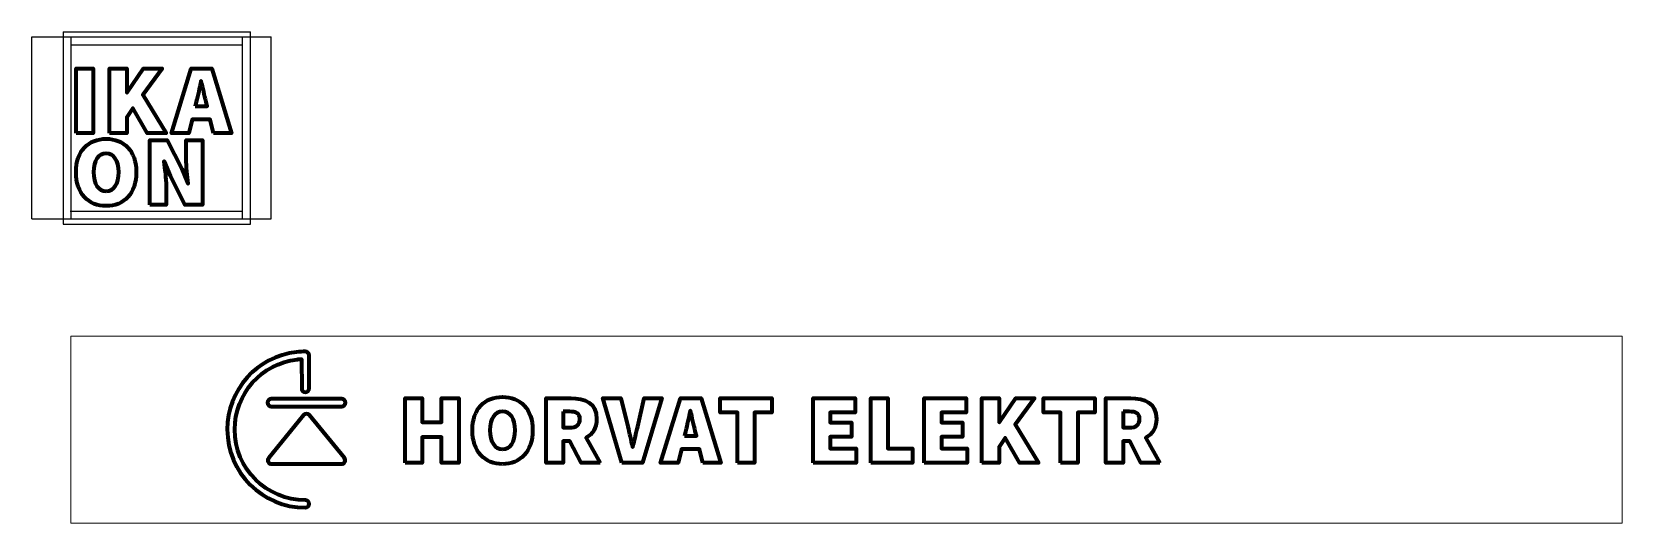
# Model space of a CAD drawing. Header units: centimetres. Extents: x -75 to 2980, y -600 to 345.
import ezdxf

# ---------------------------------------------------------------- set-up
doc = ezdxf.new("R2010")
doc.units = ezdxf.units.CM
doc.layers.add('komp_okvir', color=7, linetype='CONTINUOUS', true_color=0xffffff)
for name, color, linetype, lineweight, true_color in [('okvir', 1, 'CONTINUOUS', 25, 0xff0000), ('slova', 7, 'CONTINUOUS', 25, 0x000000), ('znak', 7, 'CONTINUOUS', 25, 0x000000)]:
    doc.layers.add(name, color=color, linetype=linetype, lineweight=lineweight, true_color=true_color)

msp = doc.modelspace()

# ---------------------------------------------------------------- linework, layer by layer
at = {"layer": 'komp_okvir', "color": 250, "lineweight": 20, "true_color": 0x545454}
msp.add_lwpolyline([(0, -600), (2980, -600), (2980, -240), (0, -240), (0, -600)], close=True, dxfattribs=at)
at = {"layer": 'okvir'}
for p, q in [((-15, 345), (345, 345)), ((-15, 345), (-15, -25)), ((345, -25), (345, 345)), ((-75, -15), (-75, 335)), ((-75, 335), (385, 335)), ((0, 335), (0, -15)), ((0, 320), (330, 320)), ((330, -15), (330, 335)), ((385, -15), (385, 335)), ((-1, 0), (330, 0)), ((-75, -15), (385, -15)), ((-15, -25), (345, -25))]:
    msp.add_line(p, q, dxfattribs=at)
at = {"layer": 'slova', "color": 250, "lineweight": 100, "true_color": 0x545454}
for points, knots in [([(10, 150), (10, 150), (42.9, 150), (42.9, 150), (42.9, 150), (42.9, 150), (42.9, 274.4), (42.9, 274.4), (42.9, 274.4), (42.9, 274.4), (10, 274.4), (10, 274.4), (10, 274.4), (10, 274.4), (10, 150), (10, 150)], [0, 0, 0, 0, 0.2, 0.2, 0.2, 0.2, 0.4, 0.4, 0.4, 0.4, 0.6, 0.6, 0.6, 0.6, 1, 1, 1, 1]), ([(74.5, 150), (74.5, 150), (107.4, 150), (107.4, 150), (107.4, 150), (107.4, 150), (107.4, 181), (107.4, 181), (107.4, 181), (107.4, 181), (119.3, 197.9), (119.3, 197.9), (119.3, 197.9), (119.3, 197.9), (146.8, 150), (146.8, 150), (146.8, 150), (146.8, 150), (182.8, 150), (182.8, 150), (182.8, 150), (182.8, 150), (138.4, 223.9), (138.4, 223.9), (138.4, 223.9), (138.4, 223.9), (175.6, 274.4), (175.6, 274.4), (175.6, 274.4), (175.6, 274.4), (139.6, 274.4), (139.6, 274.4), (139.6, 274.4), (139.6, 274.4), (108.2, 228.1), (108.2, 228.1), (108.2, 228.1), (108.2, 228.1), (107.4, 228.1), (107.4, 228.1), (107.4, 228.1), (107.4, 228.1), (107.4, 274.4), (107.4, 274.4), (107.4, 274.4), (107.4, 274.4), (74.5, 274.4), (74.5, 274.4), (74.5, 274.4), (74.5, 274.4), (74.5, 150), (74.5, 150)], [0, 0, 0, 0, 0.071429, 0.071429, 0.071429, 0.071429, 0.142857, 0.142857, 0.142857, 0.142857, 0.214286, 0.214286, 0.214286, 0.214286, 0.285714, 0.285714, 0.285714, 0.285714, 0.357143, 0.357143, 0.357143, 0.357143, 0.428571, 0.428571, 0.428571, 0.428571, 0.5, 0.5, 0.5, 0.5, 0.571429, 0.571429, 0.571429, 0.571429, 0.642857, 0.642857, 0.642857, 0.642857, 0.714286, 0.714286, 0.714286, 0.714286, 0.785714, 0.785714, 0.785714, 0.785714, 0.857143, 0.857143, 0.857143, 0.857143, 1, 1, 1, 1]), ([(274, 150), (274, 150), (308.8, 150), (308.8, 150), (308.8, 150), (308.8, 150), (270.9, 274.4), (270.9, 274.4), (270.9, 274.4), (270.9, 274.4), (231.1, 274.4), (231.1, 274.4), (231.1, 274.4), (231.1, 274.4), (193.2, 150), (193.2, 150), (193.2, 150), (193.2, 150), (226.9, 150), (226.9, 150), (226.9, 150), (226.9, 150), (233, 176.4), (233, 176.4), (233, 176.4), (233, 176.4), (267.8, 176.4), (267.8, 176.4), (267.8, 176.4), (267.8, 176.4), (274, 150), (274, 150)], [0, 0, 0, 0, 0.111111, 0.111111, 0.111111, 0.111111, 0.222222, 0.222222, 0.222222, 0.222222, 0.333333, 0.333333, 0.333333, 0.333333, 0.444444, 0.444444, 0.444444, 0.444444, 0.555556, 0.555556, 0.555556, 0.555556, 0.666667, 0.666667, 0.666667, 0.666667, 0.777778, 0.777778, 0.777778, 0.777778, 1, 1, 1, 1]), ([(238.9, 201.9), (238.9, 201.9), (241, 210.5), (241, 210.5), (241, 210.5), (244.1, 222.4), (247.2, 237.3), (249.8, 250), (249.8, 250), (249.8, 250), (250.6, 250), (250.6, 250), (250.6, 250), (253.7, 237.5), (256.7, 222.4), (259.8, 210.5), (259.8, 210.5), (259.8, 210.5), (261.9, 201.9), (261.9, 201.9), (261.9, 201.9), (261.9, 201.9), (238.9, 201.9), (238.9, 201.9)], [0, 0, 0, 0, 0.142857, 0.142857, 0.142857, 0.142857, 0.285714, 0.285714, 0.285714, 0.285714, 0.428571, 0.428571, 0.428571, 0.428571, 0.571429, 0.571429, 0.571429, 0.571429, 0.714286, 0.714286, 0.714286, 0.714286, 1, 1, 1, 1]), ([(67.8, 10), (102.2, 10), (125.6, 34.2), (125.6, 75.1), (125.6, 75.1), (125.6, 115.9), (102.2, 139.1), (67.8, 139.1), (67.8, 139.1), (33.3, 139.1), (9.9, 116.1), (9.9, 75.1), (9.9, 75.1), (9.9, 34.2), (33.3, 10), (67.8, 10)], [0, 0, 0, 0, 0.2, 0.2, 0.2, 0.2, 0.4, 0.4, 0.4, 0.4, 0.6, 0.6, 0.6, 0.6, 1, 1, 1, 1]), ([(151.6, 12.3), (151.6, 12.3), (183, 12.3), (183, 12.3), (183, 12.3), (183, 12.3), (183, 48.3), (183, 48.3), (183, 48.3), (183, 63.7), (180.4, 81.7), (178.8, 95.8), (178.8, 95.8), (178.8, 95.8), (179.6, 95.8), (179.6, 95.8), (179.6, 95.8), (179.6, 95.8), (191.5, 68.1), (191.5, 68.1), (191.5, 68.1), (191.5, 68.1), (219.1, 12.3), (219.1, 12.3), (219.1, 12.3), (219.1, 12.3), (252.7, 12.3), (252.7, 12.3), (252.7, 12.3), (252.7, 12.3), (252.7, 136.8), (252.7, 136.8), (252.7, 136.8), (252.7, 136.8), (221.4, 136.8), (221.4, 136.8), (221.4, 136.8), (221.4, 136.8), (221.4, 100.8), (221.4, 100.8), (221.4, 100.8), (221.4, 85.5), (224, 66.7), (225.6, 53.3), (225.6, 53.3), (225.6, 53.3), (224.8, 53.3), (224.8, 53.3), (224.8, 53.3), (224.8, 53.3), (212.9, 81.3), (212.9, 81.3), (212.9, 81.3), (212.9, 81.3), (185.3, 136.8), (185.3, 136.8), (185.3, 136.8), (185.3, 136.8), (151.6, 136.8), (151.6, 136.8), (151.6, 136.8), (151.6, 136.8), (151.6, 12.3), (151.6, 12.3)], [0, 0, 0, 0, 0.058824, 0.058824, 0.058824, 0.058824, 0.117647, 0.117647, 0.117647, 0.117647, 0.176471, 0.176471, 0.176471, 0.176471, 0.235294, 0.235294, 0.235294, 0.235294, 0.294118, 0.294118, 0.294118, 0.294118, 0.352941, 0.352941, 0.352941, 0.352941, 0.411765, 0.411765, 0.411765, 0.411765, 0.470588, 0.470588, 0.470588, 0.470588, 0.529412, 0.529412, 0.529412, 0.529412, 0.588235, 0.588235, 0.588235, 0.588235, 0.647059, 0.647059, 0.647059, 0.647059, 0.705882, 0.705882, 0.705882, 0.705882, 0.764706, 0.764706, 0.764706, 0.764706, 0.823529, 0.823529, 0.823529, 0.823529, 0.882353, 0.882353, 0.882353, 0.882353, 1, 1, 1, 1]), ([(67.8, 38.4), (52.8, 38.4), (43.6, 52.5), (43.6, 75.1), (43.6, 75.1), (43.6, 97.8), (52.8, 110.8), (67.8, 110.8), (67.8, 110.8), (82.7, 110.8), (91.9, 97.8), (91.9, 75.1), (91.9, 75.1), (91.9, 52.5), (82.7, 38.4), (67.8, 38.4)], [0, 0, 0, 0, 0.2, 0.2, 0.2, 0.2, 0.4, 0.4, 0.4, 0.4, 0.6, 0.6, 0.6, 0.6, 1, 1, 1, 1]), ([(642, -483.9), (642, -483.9), (674.9, -483.9), (674.9, -483.9), (674.9, -483.9), (674.9, -483.9), (674.9, -434.5), (674.9, -434.5), (674.9, -434.5), (674.9, -434.5), (712.1, -434.5), (712.1, -434.5), (712.1, -434.5), (712.1, -434.5), (712.1, -483.9), (712.1, -483.9), (712.1, -483.9), (712.1, -483.9), (745, -483.9), (745, -483.9), (745, -483.9), (745, -483.9), (745, -359.4), (745, -359.4), (745, -359.4), (745, -359.4), (712.1, -359.4), (712.1, -359.4), (712.1, -359.4), (712.1, -359.4), (712.1, -405.8), (712.1, -405.8), (712.1, -405.8), (712.1, -405.8), (674.9, -405.8), (674.9, -405.8), (674.9, -405.8), (674.9, -405.8), (674.9, -359.4), (674.9, -359.4), (674.9, -359.4), (674.9, -359.4), (642, -359.4), (642, -359.4), (642, -359.4), (642, -359.4), (642, -483.9), (642, -483.9)], [0, 0, 0, 0, 0.076923, 0.076923, 0.076923, 0.076923, 0.153846, 0.153846, 0.153846, 0.153846, 0.230769, 0.230769, 0.230769, 0.230769, 0.307692, 0.307692, 0.307692, 0.307692, 0.384615, 0.384615, 0.384615, 0.384615, 0.461538, 0.461538, 0.461538, 0.461538, 0.538462, 0.538462, 0.538462, 0.538462, 0.615385, 0.615385, 0.615385, 0.615385, 0.692308, 0.692308, 0.692308, 0.692308, 0.769231, 0.769231, 0.769231, 0.769231, 0.846154, 0.846154, 0.846154, 0.846154, 1, 1, 1, 1]), ([(829.2, -486.2), (863.7, -486.2), (887, -462.1), (887, -421.1), (887, -421.1), (887, -380.3), (863.7, -357.1), (829.2, -357.1), (829.2, -357.1), (794.7, -357.1), (771.4, -380.1), (771.4, -421.1), (771.4, -421.1), (771.4, -462.1), (794.7, -486.2), (829.2, -486.2)], [0, 0, 0, 0, 0.2, 0.2, 0.2, 0.2, 0.4, 0.4, 0.4, 0.4, 0.6, 0.6, 0.6, 0.6, 1, 1, 1, 1]), ([(1016.9, -483.9), (1016.9, -483.9), (989.9, -435.6), (989.9, -435.6), (989.9, -435.6), (1001.9, -429.1), (1010, -417.4), (1010, -399.6), (1010, -399.6), (1010, -368.6), (987, -359.4), (960.2, -359.4), (960.2, -359.4), (960.2, -359.4), (913.1, -359.4), (913.1, -359.4), (913.1, -359.4), (913.1, -359.4), (913.1, -483.9), (913.1, -483.9), (913.1, -483.9), (913.1, -483.9), (946, -483.9), (946, -483.9), (946, -483.9), (946, -483.9), (946, -442.1), (946, -442.1), (946, -442.1), (946, -442.1), (958.7, -442.1), (958.7, -442.1), (958.7, -442.1), (958.7, -442.1), (980.1, -483.9), (980.1, -483.9), (980.1, -483.9), (980.1, -483.9), (1016.9, -483.9), (1016.9, -483.9)], [0, 0, 0, 0, 0.090909, 0.090909, 0.090909, 0.090909, 0.181818, 0.181818, 0.181818, 0.181818, 0.272727, 0.272727, 0.272727, 0.272727, 0.363636, 0.363636, 0.363636, 0.363636, 0.454545, 0.454545, 0.454545, 0.454545, 0.545455, 0.545455, 0.545455, 0.545455, 0.636364, 0.636364, 0.636364, 0.636364, 0.727273, 0.727273, 0.727273, 0.727273, 0.818182, 0.818182, 0.818182, 0.818182, 1, 1, 1, 1]), ([(1058.6, -483.9), (1058.6, -483.9), (1098.4, -483.9), (1098.4, -483.9), (1098.4, -483.9), (1098.4, -483.9), (1135.2, -359.4), (1135.2, -359.4), (1135.2, -359.4), (1135.2, -359.4), (1101.5, -359.4), (1101.5, -359.4), (1101.5, -359.4), (1101.5, -359.4), (1088.9, -413.8), (1088.9, -413.8), (1088.9, -413.8), (1085.6, -427), (1083.1, -439.8), (1079.7, -453.3), (1079.7, -453.3), (1079.7, -453.3), (1078.9, -453.3), (1078.9, -453.3), (1078.9, -453.3), (1075.5, -439.8), (1073.2, -427), (1069.7, -413.8), (1069.7, -413.8), (1069.7, -413.8), (1056.7, -359.4), (1056.7, -359.4), (1056.7, -359.4), (1056.7, -359.4), (1021.9, -359.4), (1021.9, -359.4), (1021.9, -359.4), (1021.9, -359.4), (1058.6, -483.9), (1058.6, -483.9)], [0, 0, 0, 0, 0.090909, 0.090909, 0.090909, 0.090909, 0.181818, 0.181818, 0.181818, 0.181818, 0.272727, 0.272727, 0.272727, 0.272727, 0.363636, 0.363636, 0.363636, 0.363636, 0.454545, 0.454545, 0.454545, 0.454545, 0.545455, 0.545455, 0.545455, 0.545455, 0.636364, 0.636364, 0.636364, 0.636364, 0.727273, 0.727273, 0.727273, 0.727273, 0.818182, 0.818182, 0.818182, 0.818182, 1, 1, 1, 1]), ([(1213.7, -483.9), (1213.7, -483.9), (1248.6, -483.9), (1248.6, -483.9), (1248.6, -483.9), (1248.6, -483.9), (1210.7, -359.4), (1210.7, -359.4), (1210.7, -359.4), (1210.7, -359.4), (1170.8, -359.4), (1170.8, -359.4), (1170.8, -359.4), (1170.8, -359.4), (1132.9, -483.9), (1132.9, -483.9), (1132.9, -483.9), (1132.9, -483.9), (1166.6, -483.9), (1166.6, -483.9), (1166.6, -483.9), (1166.6, -483.9), (1172.7, -457.4), (1172.7, -457.4), (1172.7, -457.4), (1172.7, -457.4), (1207.6, -457.4), (1207.6, -457.4), (1207.6, -457.4), (1207.6, -457.4), (1213.7, -483.9), (1213.7, -483.9)], [0, 0, 0, 0, 0.111111, 0.111111, 0.111111, 0.111111, 0.222222, 0.222222, 0.222222, 0.222222, 0.333333, 0.333333, 0.333333, 0.333333, 0.444444, 0.444444, 0.444444, 0.444444, 0.555556, 0.555556, 0.555556, 0.555556, 0.666667, 0.666667, 0.666667, 0.666667, 0.777778, 0.777778, 0.777778, 0.777778, 1, 1, 1, 1]), ([(1280.5, -483.9), (1280.5, -483.9), (1313.4, -483.9), (1313.4, -483.9), (1313.4, -483.9), (1313.4, -483.9), (1313.4, -387), (1313.4, -387), (1313.4, -387), (1313.4, -387), (1346.4, -387), (1346.4, -387), (1346.4, -387), (1346.4, -387), (1346.4, -359.4), (1346.4, -359.4), (1346.4, -359.4), (1346.4, -359.4), (1247.6, -359.4), (1247.6, -359.4), (1247.6, -359.4), (1247.6, -359.4), (1247.6, -387), (1247.6, -387), (1247.6, -387), (1247.6, -387), (1280.5, -387), (1280.5, -387), (1280.5, -387), (1280.5, -387), (1280.5, -483.9), (1280.5, -483.9)], [0, 0, 0, 0, 0.111111, 0.111111, 0.111111, 0.111111, 0.222222, 0.222222, 0.222222, 0.222222, 0.333333, 0.333333, 0.333333, 0.333333, 0.444444, 0.444444, 0.444444, 0.444444, 0.555556, 0.555556, 0.555556, 0.555556, 0.666667, 0.666667, 0.666667, 0.666667, 0.777778, 0.777778, 0.777778, 0.777778, 1, 1, 1, 1]), ([(1425.9, -483.9), (1425.9, -483.9), (1508.3, -483.9), (1508.3, -483.9), (1508.3, -483.9), (1508.3, -483.9), (1508.3, -456.3), (1508.3, -456.3), (1508.3, -456.3), (1508.3, -456.3), (1458.9, -456.3), (1458.9, -456.3), (1458.9, -456.3), (1458.9, -456.3), (1458.9, -434.1), (1458.9, -434.1), (1458.9, -434.1), (1458.9, -434.1), (1499.5, -434.1), (1499.5, -434.1), (1499.5, -434.1), (1499.5, -434.1), (1499.5, -406.5), (1499.5, -406.5), (1499.5, -406.5), (1499.5, -406.5), (1458.9, -406.5), (1458.9, -406.5), (1458.9, -406.5), (1458.9, -406.5), (1458.9, -387), (1458.9, -387), (1458.9, -387), (1458.9, -387), (1506.3, -387), (1506.3, -387), (1506.3, -387), (1506.3, -387), (1506.3, -359.4), (1506.3, -359.4), (1506.3, -359.4), (1506.3, -359.4), (1425.9, -359.4), (1425.9, -359.4), (1425.9, -359.4), (1425.9, -359.4), (1425.9, -483.9), (1425.9, -483.9)], [0, 0, 0, 0, 0.076923, 0.076923, 0.076923, 0.076923, 0.153846, 0.153846, 0.153846, 0.153846, 0.230769, 0.230769, 0.230769, 0.230769, 0.307692, 0.307692, 0.307692, 0.307692, 0.384615, 0.384615, 0.384615, 0.384615, 0.461538, 0.461538, 0.461538, 0.461538, 0.538462, 0.538462, 0.538462, 0.538462, 0.615385, 0.615385, 0.615385, 0.615385, 0.692308, 0.692308, 0.692308, 0.692308, 0.769231, 0.769231, 0.769231, 0.769231, 0.846154, 0.846154, 0.846154, 0.846154, 1, 1, 1, 1]), ([(1536.7, -483.9), (1536.7, -483.9), (1616.7, -483.9), (1616.7, -483.9), (1616.7, -483.9), (1616.7, -483.9), (1616.7, -456.3), (1616.7, -456.3), (1616.7, -456.3), (1616.7, -456.3), (1569.6, -456.3), (1569.6, -456.3), (1569.6, -456.3), (1569.6, -456.3), (1569.6, -359.4), (1569.6, -359.4), (1569.6, -359.4), (1569.6, -359.4), (1536.7, -359.4), (1536.7, -359.4), (1536.7, -359.4), (1536.7, -359.4), (1536.7, -483.9), (1536.7, -483.9)], [0, 0, 0, 0, 0.142857, 0.142857, 0.142857, 0.142857, 0.285714, 0.285714, 0.285714, 0.285714, 0.428571, 0.428571, 0.428571, 0.428571, 0.571429, 0.571429, 0.571429, 0.571429, 0.714286, 0.714286, 0.714286, 0.714286, 1, 1, 1, 1]), ([(1639.4, -483.9), (1639.4, -483.9), (1721.7, -483.9), (1721.7, -483.9), (1721.7, -483.9), (1721.7, -483.9), (1721.7, -456.3), (1721.7, -456.3), (1721.7, -456.3), (1721.7, -456.3), (1672.3, -456.3), (1672.3, -456.3), (1672.3, -456.3), (1672.3, -456.3), (1672.3, -434.1), (1672.3, -434.1), (1672.3, -434.1), (1672.3, -434.1), (1712.9, -434.1), (1712.9, -434.1), (1712.9, -434.1), (1712.9, -434.1), (1712.9, -406.5), (1712.9, -406.5), (1712.9, -406.5), (1712.9, -406.5), (1672.3, -406.5), (1672.3, -406.5), (1672.3, -406.5), (1672.3, -406.5), (1672.3, -387), (1672.3, -387), (1672.3, -387), (1672.3, -387), (1719.8, -387), (1719.8, -387), (1719.8, -387), (1719.8, -387), (1719.8, -359.4), (1719.8, -359.4), (1719.8, -359.4), (1719.8, -359.4), (1639.4, -359.4), (1639.4, -359.4), (1639.4, -359.4), (1639.4, -359.4), (1639.4, -483.9), (1639.4, -483.9)], [0, 0, 0, 0, 0.076923, 0.076923, 0.076923, 0.076923, 0.153846, 0.153846, 0.153846, 0.153846, 0.230769, 0.230769, 0.230769, 0.230769, 0.307692, 0.307692, 0.307692, 0.307692, 0.384615, 0.384615, 0.384615, 0.384615, 0.461538, 0.461538, 0.461538, 0.461538, 0.538462, 0.538462, 0.538462, 0.538462, 0.615385, 0.615385, 0.615385, 0.615385, 0.692308, 0.692308, 0.692308, 0.692308, 0.769231, 0.769231, 0.769231, 0.769231, 0.846154, 0.846154, 0.846154, 0.846154, 1, 1, 1, 1]), ([(1750.2, -483.9), (1750.2, -483.9), (1783.1, -483.9), (1783.1, -483.9), (1783.1, -483.9), (1783.1, -483.9), (1783.1, -452.9), (1783.1, -452.9), (1783.1, -452.9), (1783.1, -452.9), (1794.9, -436), (1794.9, -436), (1794.9, -436), (1794.9, -436), (1822.5, -483.9), (1822.5, -483.9), (1822.5, -483.9), (1822.5, -483.9), (1858.5, -483.9), (1858.5, -483.9), (1858.5, -483.9), (1858.5, -483.9), (1814.1, -410), (1814.1, -410), (1814.1, -410), (1814.1, -410), (1851.2, -359.4), (1851.2, -359.4), (1851.2, -359.4), (1851.2, -359.4), (1815.2, -359.4), (1815.2, -359.4), (1815.2, -359.4), (1815.2, -359.4), (1783.8, -405.7), (1783.8, -405.7), (1783.8, -405.7), (1783.8, -405.7), (1783.1, -405.7), (1783.1, -405.7), (1783.1, -405.7), (1783.1, -405.7), (1783.1, -359.4), (1783.1, -359.4), (1783.1, -359.4), (1783.1, -359.4), (1750.2, -359.4), (1750.2, -359.4), (1750.2, -359.4), (1750.2, -359.4), (1750.2, -483.9), (1750.2, -483.9)], [0, 0, 0, 0, 0.071429, 0.071429, 0.071429, 0.071429, 0.142857, 0.142857, 0.142857, 0.142857, 0.214286, 0.214286, 0.214286, 0.214286, 0.285714, 0.285714, 0.285714, 0.285714, 0.357143, 0.357143, 0.357143, 0.357143, 0.428571, 0.428571, 0.428571, 0.428571, 0.5, 0.5, 0.5, 0.5, 0.571429, 0.571429, 0.571429, 0.571429, 0.642857, 0.642857, 0.642857, 0.642857, 0.714286, 0.714286, 0.714286, 0.714286, 0.785714, 0.785714, 0.785714, 0.785714, 0.857143, 0.857143, 0.857143, 0.857143, 1, 1, 1, 1]), ([(1901.3, -483.9), (1901.3, -483.9), (1934.2, -483.9), (1934.2, -483.9), (1934.2, -483.9), (1934.2, -483.9), (1934.2, -387), (1934.2, -387), (1934.2, -387), (1934.2, -387), (1967.1, -387), (1967.1, -387), (1967.1, -387), (1967.1, -387), (1967.1, -359.4), (1967.1, -359.4), (1967.1, -359.4), (1967.1, -359.4), (1868.3, -359.4), (1868.3, -359.4), (1868.3, -359.4), (1868.3, -359.4), (1868.3, -387), (1868.3, -387), (1868.3, -387), (1868.3, -387), (1901.3, -387), (1901.3, -387), (1901.3, -387), (1901.3, -387), (1901.3, -483.9), (1901.3, -483.9)], [0, 0, 0, 0, 0.111111, 0.111111, 0.111111, 0.111111, 0.222222, 0.222222, 0.222222, 0.222222, 0.333333, 0.333333, 0.333333, 0.333333, 0.444444, 0.444444, 0.444444, 0.444444, 0.555556, 0.555556, 0.555556, 0.555556, 0.666667, 0.666667, 0.666667, 0.666667, 0.777778, 0.777778, 0.777778, 0.777778, 1, 1, 1, 1]), ([(2092.1, -483.9), (2092.1, -483.9), (2065.1, -435.6), (2065.1, -435.6), (2065.1, -435.6), (2077.1, -429.1), (2085.2, -417.4), (2085.2, -399.6), (2085.2, -399.6), (2085.2, -368.6), (2062.2, -359.4), (2035.4, -359.4), (2035.4, -359.4), (2035.4, -359.4), (1988.3, -359.4), (1988.3, -359.4), (1988.3, -359.4), (1988.3, -359.4), (1988.3, -483.9), (1988.3, -483.9), (1988.3, -483.9), (1988.3, -483.9), (2021.2, -483.9), (2021.2, -483.9), (2021.2, -483.9), (2021.2, -483.9), (2021.2, -442.1), (2021.2, -442.1), (2021.2, -442.1), (2021.2, -442.1), (2033.9, -442.1), (2033.9, -442.1), (2033.9, -442.1), (2033.9, -442.1), (2055.3, -483.9), (2055.3, -483.9), (2055.3, -483.9), (2055.3, -483.9), (2092.1, -483.9), (2092.1, -483.9)], [0, 0, 0, 0, 0.090909, 0.090909, 0.090909, 0.090909, 0.181818, 0.181818, 0.181818, 0.181818, 0.272727, 0.272727, 0.272727, 0.272727, 0.363636, 0.363636, 0.363636, 0.363636, 0.454545, 0.454545, 0.454545, 0.454545, 0.545455, 0.545455, 0.545455, 0.545455, 0.636364, 0.636364, 0.636364, 0.636364, 0.727273, 0.727273, 0.727273, 0.727273, 0.818182, 0.818182, 0.818182, 0.818182, 1, 1, 1, 1]), ([(829.2, -457.8), (814.3, -457.8), (805.1, -443.7), (805.1, -421.1), (805.1, -421.1), (805.1, -398.5), (814.3, -385.4), (829.2, -385.4), (829.2, -385.4), (844.2, -385.4), (853.4, -398.5), (853.4, -421.1), (853.4, -421.1), (853.4, -443.7), (844.2, -457.8), (829.2, -457.8)], [0, 0, 0, 0, 0.2, 0.2, 0.2, 0.2, 0.4, 0.4, 0.4, 0.4, 0.6, 0.6, 0.6, 0.6, 1, 1, 1, 1]), ([(946, -385.4), (946, -385.4), (957.9, -385.4), (957.9, -385.4), (957.9, -385.4), (970.9, -385.4), (977.8, -388.9), (977.8, -399.6), (977.8, -399.6), (977.8, -410.3), (970.9, -416.1), (957.9, -416.1), (957.9, -416.1), (957.9, -416.1), (946, -416.1), (946, -416.1), (946, -416.1), (946, -416.1), (946, -385.4), (946, -385.4)], [0, 0, 0, 0, 0.166667, 0.166667, 0.166667, 0.166667, 0.333333, 0.333333, 0.333333, 0.333333, 0.5, 0.5, 0.5, 0.5, 0.666667, 0.666667, 0.666667, 0.666667, 1, 1, 1, 1]), ([(1178.7, -432), (1178.7, -432), (1180.8, -423.4), (1180.8, -423.4), (1180.8, -423.4), (1183.8, -411.5), (1186.9, -396.6), (1189.6, -383.9), (1189.6, -383.9), (1189.6, -383.9), (1190.4, -383.9), (1190.4, -383.9), (1190.4, -383.9), (1193.4, -396.4), (1196.5, -411.5), (1199.5, -423.4), (1199.5, -423.4), (1199.5, -423.4), (1201.7, -432), (1201.7, -432), (1201.7, -432), (1201.7, -432), (1178.7, -432), (1178.7, -432)], [0, 0, 0, 0, 0.142857, 0.142857, 0.142857, 0.142857, 0.285714, 0.285714, 0.285714, 0.285714, 0.428571, 0.428571, 0.428571, 0.428571, 0.571429, 0.571429, 0.571429, 0.571429, 0.714286, 0.714286, 0.714286, 0.714286, 1, 1, 1, 1]), ([(2021.2, -385.4), (2021.2, -385.4), (2033.1, -385.4), (2033.1, -385.4), (2033.1, -385.4), (2046.1, -385.4), (2053, -388.9), (2053, -399.6), (2053, -399.6), (2053, -410.3), (2046.1, -416.1), (2033.1, -416.1), (2033.1, -416.1), (2033.1, -416.1), (2021.2, -416.1), (2021.2, -416.1), (2021.2, -416.1), (2021.2, -416.1), (2021.2, -385.4), (2021.2, -385.4)], [0, 0, 0, 0, 0.166667, 0.166667, 0.166667, 0.166667, 0.333333, 0.333333, 0.333333, 0.333333, 0.5, 0.5, 0.5, 0.5, 0.666667, 0.666667, 0.666667, 0.666667, 1, 1, 1, 1])]:
    msp.add_open_spline(points, degree=3, knots=knots, dxfattribs=at)
at = {"layer": 'znak', "color": 250, "lineweight": 100, "true_color": 0x545454}
for points, knots in [([(450.5, -570), (367.8, -570), (300.5, -502.7), (300.5, -419.9), (300.5, -419.9), (300.5, -343.6), (357.5, -279.5), (433.2, -270.8), (433.2, -270.8), (439.4, -270.1), (446.6, -270), (450.4, -270), (450.4, -270), (454.3, -270), (457.5, -273.2), (457.5, -277.1), (457.5, -277.1), (457.5, -277.1), (457.7, -341), (457.7, -341), (457.7, -341), (457.7, -344.9), (454.5, -348.1), (450.6, -348.2), (450.6, -348.2), (450.6, -348.2), (450.5, -348.2), (450.5, -348.2), (450.5, -348.2), (446.6, -348.2), (443.4, -345), (443.4, -341), (443.4, -341), (443.4, -341), (443.2, -284.5), (443.2, -284.5), (443.2, -284.5), (440.5, -284.6), (437.5, -284.7), (434.8, -285.1), (434.8, -285.1), (366.4, -292.9), (314.8, -350.9), (314.8, -419.9), (314.8, -419.9), (314.8, -494.8), (375.7, -555.7), (450.5, -555.7), (450.5, -555.7), (454.5, -555.7), (457.7, -558.9), (457.7, -562.8), (457.7, -562.8), (457.7, -566.8), (454.5, -570), (450.5, -570)], [0, 0, 0, 0, 0.066667, 0.066667, 0.066667, 0.066667, 0.133333, 0.133333, 0.133333, 0.133333, 0.2, 0.2, 0.2, 0.2, 0.266667, 0.266667, 0.266667, 0.266667, 0.333333, 0.333333, 0.333333, 0.333333, 0.4, 0.4, 0.4, 0.4, 0.466667, 0.466667, 0.466667, 0.466667, 0.533333, 0.533333, 0.533333, 0.533333, 0.6, 0.6, 0.6, 0.6, 0.666667, 0.666667, 0.666667, 0.666667, 0.733333, 0.733333, 0.733333, 0.733333, 0.8, 0.8, 0.8, 0.8, 0.866667, 0.866667, 0.866667, 0.866667, 1, 1, 1, 1]), ([(520.6, -375.3), (520.6, -375.3), (384.9, -375.3), (384.9, -375.3), (384.9, -375.3), (380.9, -375.3), (377.7, -372.1), (377.7, -368.1), (377.7, -368.1), (377.7, -364.2), (380.9, -361), (384.9, -361), (384.9, -361), (384.9, -361), (520.6, -361), (520.6, -361), (520.6, -361), (524.5, -361), (527.8, -364.2), (527.8, -368.1), (527.8, -368.1), (527.8, -372.1), (524.5, -375.3), (520.6, -375.3)], [0, 0, 0, 0, 0.142857, 0.142857, 0.142857, 0.142857, 0.285714, 0.285714, 0.285714, 0.285714, 0.428571, 0.428571, 0.428571, 0.428571, 0.571429, 0.571429, 0.571429, 0.571429, 0.714286, 0.714286, 0.714286, 0.714286, 1, 1, 1, 1]), ([(520, -486), (520, -486), (385.5, -486), (385.5, -486), (385.5, -486), (382.7, -486), (380.2, -484.4), (379, -481.9), (379, -481.9), (377.8, -479.4), (378.2, -476.4), (380, -474.3), (380, -474.3), (380, -474.3), (447.2, -392.4), (447.2, -392.4), (447.2, -392.4), (449.9, -389.1), (455.5, -389.1), (458.3, -392.4), (458.3, -392.4), (458.3, -392.4), (525.5, -474.3), (525.5, -474.3), (525.5, -474.3), (527.3, -476.4), (527.6, -479.4), (526.4, -481.9), (526.4, -481.9), (525.3, -484.4), (522.7, -486), (520, -486)], [0, 0, 0, 0, 0.111111, 0.111111, 0.111111, 0.111111, 0.222222, 0.222222, 0.222222, 0.222222, 0.333333, 0.333333, 0.333333, 0.333333, 0.444444, 0.444444, 0.444444, 0.444444, 0.555556, 0.555556, 0.555556, 0.555556, 0.666667, 0.666667, 0.666667, 0.666667, 0.777778, 0.777778, 0.777778, 0.777778, 1, 1, 1, 1])]:
    msp.add_open_spline(points, degree=3, knots=knots, dxfattribs=at)

doc.saveas('drawing.dxf')
